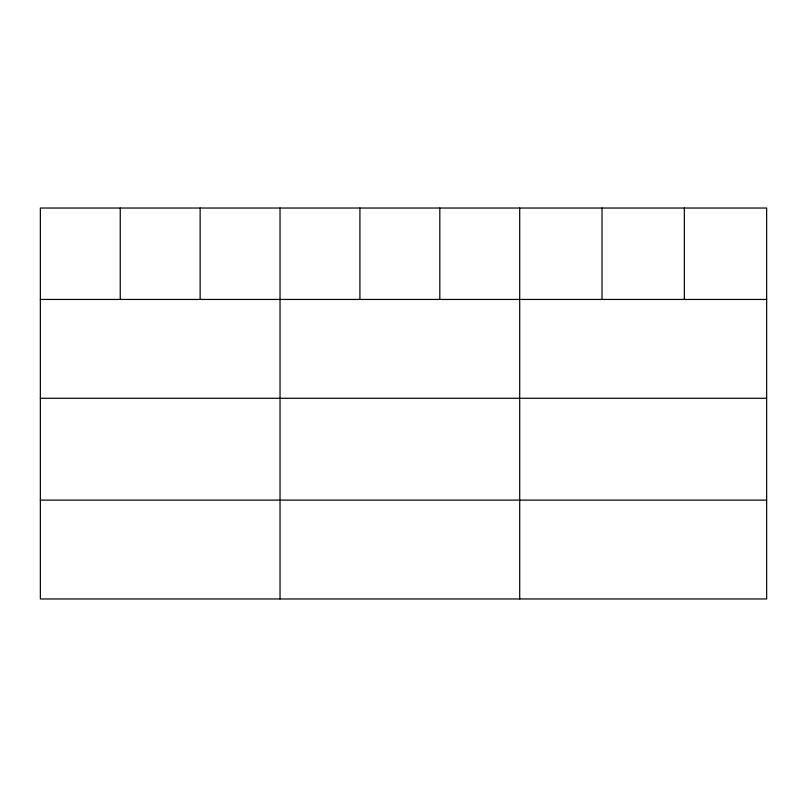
<?xml version="1.0" encoding="UTF-8"?>
<svg xmlns="http://www.w3.org/2000/svg" width="807" height="807" viewBox="0 0 807 807"><rect width="100%" height="100%" fill="white"/><g stroke="black" fill="none" stroke-linecap="round" stroke-linejoin="round"><path stroke-width="1.21" d="M766.65 299.447L766.65 598.965L40.35 598.965L40.35 208.035L766.65 208.035L766.65 299.447L40.35 299.447M40.35 398.285L766.65 398.285M40.35 500.128L766.65 500.128M684.336 208.035L684.336 299.447M602.022 208.035L602.022 299.447M519.708 208.035L519.708 598.965M439.815 208.035L439.815 299.447M359.922 208.035L359.922 299.447M280.029 208.035L280.029 598.965M200.136 208.035L200.136 299.447M120.243 208.035L120.243 299.447"/></g></svg>
